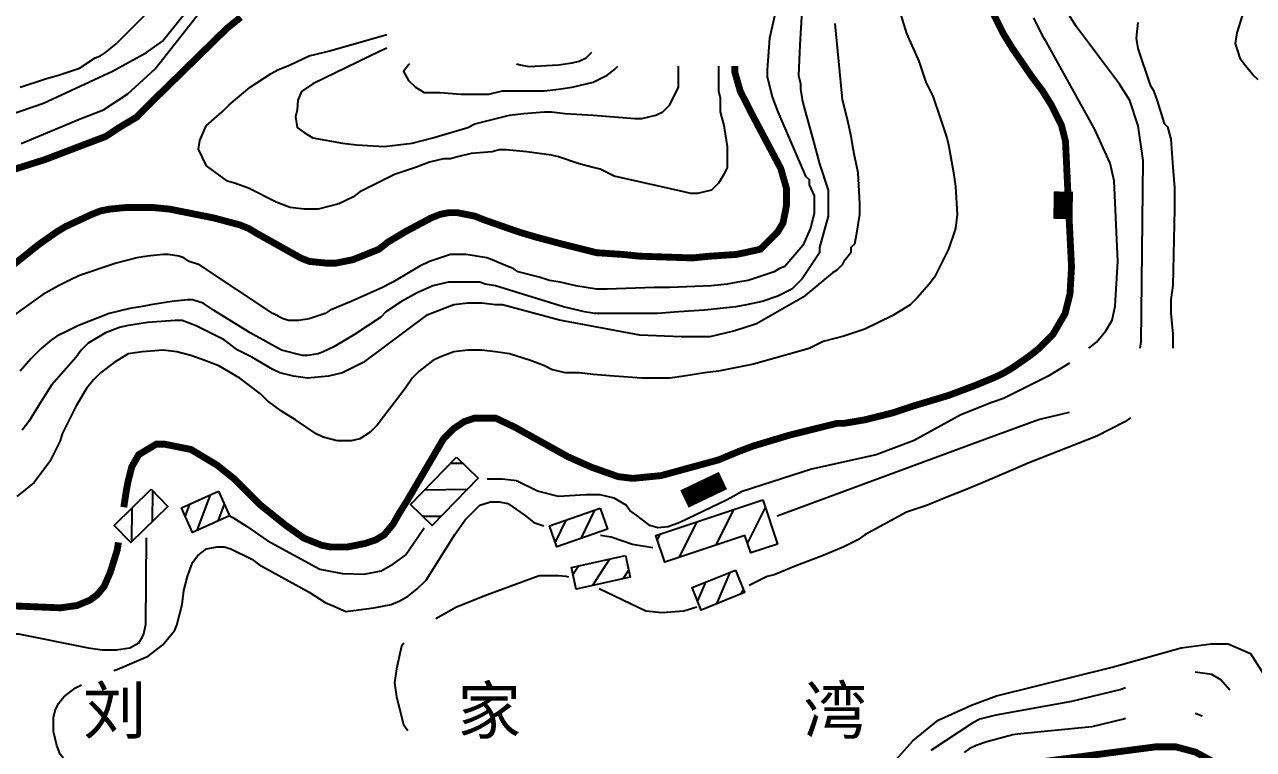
# Model space of a CAD drawing. Extents: x 35515948 to 35520624, y 3302916 to 3308279.
# Drawn here: x 35517729.2 to 35518177.3, y 3303747 to 3304011.4 of the extents above; entities that cross this region are included whole.
import ezdxf

# ---------------------------------------------------------------- set-up
doc = ezdxf.new("R2010")
doc.units = 0
doc.header["$LTSCALE"] = 10000
doc.header["$MEASUREMENT"] = 0
doc.layers.get('0').update_dxf_attribs({"linetype": 'CONTINUOUS'})
for name, color, linetype in [('2111', 7, 'CONTINUOUS'), ('2112', 7, 'CONTINUOUS'), ('2113', 7, 'CONTINUOUS'), ('HY_DX_DGXZ', 3, 'CONTINUOUS')]:
    doc.layers.add(name, color=color, linetype=linetype)
doc.styles.add('仿宋体', font='')
doc.styles.get('仿宋体').set_extended_font_data('文鼎CS仿宋体')

# ---------------------------------------------------------------- blocks, each defined once
blk = doc.blocks.new('401')
at = {"const_width": 0.7}
blk.add_lwpolyline([(-0.5, 0), (0.5, 0)], dxfattribs=at)

msp = doc.modelspace()

# ---------------------------------------------------------------- linework, layer by layer
at = {"layer": '2112', "linetype": 'Continuous', "ltscale": 0.005, "const_width": 7, "flags": 128}
msp.add_lwpolyline([(35517969.84, 3303838.32), (35517983.89, 3303845.04)], dxfattribs=at)
at = {"layer": '2113', "linetype": 'Continuous', "ltscale": 0.005}
for p, q in [((35517889, 3303851.32), (35517884.45, 3303851.26)), ((35517890.59, 3303841.73), (35517874.98, 3303841.51)), ((35517775.93, 3303830.23), (35517776.04, 3303841.13)), ((35517796.96, 3303839.83), (35517792.03, 3303826.77)), ((35517768.32, 3303822.76), (35517768.44, 3303835.09)), ((35517789.35, 3303836.39), (35517787.75, 3303832.17)), ((35517802.01, 3303836.48), (35517799.64, 3303830.21)), ((35517937.06, 3303834.22), (35517932.07, 3303823.91)), ((35517981.4, 3303821.48), (35517987.88, 3303834.5)), ((35517992.89, 3303822.13), (35517999.37, 3303835.16)), ((35517881.11, 3303831.99), (35517874.51, 3303831.89)), ((35517926.6, 3303830.58), (35517922.74, 3303822.6)), ((35517967.99, 3303816.98), (35517974.47, 3303830)), ((35517960.01, 3303823.38), (35517961.06, 3303825.5)), ((35517942.48, 3303816.42), (35517936.33, 3303806.81)), ((35517931.31, 3303813.97), (35517929.21, 3303810.69)), ((35517949.53, 3303812.44), (35517947.5, 3303809.26)), ((35517986.44, 3303811.54), (35517981.57, 3303800.07)), ((35517977.56, 3303807.95), (35517974.67, 3303801.16)), ((35517991.21, 3303805.43), (35517990.46, 3303803.66))]:
    msp.add_line(p, q, dxfattribs=at)
for points in [[(35517886.7, 3303853.57), (35517894.61, 3303845.87), (35517877.86, 3303828.64), (35517869.94, 3303836.34)], [(35517775.33, 3303841.85), (35517781.44, 3303835.63), (35517767.98, 3303822.43), (35517761.88, 3303828.66)], [(35517799.9, 3303841.15), (35517803.96, 3303832.16), (35517790.51, 3303826.08), (35517786.44, 3303835.08)], [(35517998.41, 3303838.03), (35518003.82, 3303821.9), (35517994.07, 3303818.63), (35517991.93, 3303825.01), (35517962.75, 3303815.22), (35517959.48, 3303824.97)], [(35517939.17, 3303834.95), (35517941.83, 3303827.3), (35517923.34, 3303820.88), (35517920.68, 3303828.53)], [(35517948.37, 3303817.72), (35517950.1, 3303809.83), (35517930.35, 3303805.49), (35517928.62, 3303813.38)], [(35517988.43, 3303812.34), (35517991.72, 3303804.17), (35517976.01, 3303797.83), (35517972.72, 3303806)]]:
    msp.add_lwpolyline(points, close=True, dxfattribs=at)
at = {"layer": 'HY_DX_DGXZ', "linetype": 'Continuous', "ltscale": 0.005}
for points, elevation in [([(35518135.99, 3303893.29), (35518136.38, 3303895.53), (35518137.08, 3303961.72), (35518135.27, 3303974.46), (35518132.28, 3303983.69), (35518128.53, 3303989.62), (35518112.82, 3304010.55), (35518110.48, 3304014.21), (35518108.66, 3304019.24), (35518107.96, 3304023.39), (35518108.4, 3304029.63), (35518110.23, 3304034.66), (35518113.53, 3304039.24), (35518119.12, 3304043.86), (35518127.4, 3304050.14), (35518136.21, 3304058.42), (35518142.4, 3304063.22), (35518145.38, 3304064.8), (35518150.46, 3304066.07), (35518158.08, 3304066.07), (35518160.62, 3304065.44), (35518165.7, 3304064.8), (35518173.32, 3304063.53), (35518178.4, 3304062.9)], 415), ([(35518005.34, 3304026.17), (35518000.93, 3304006.42), (35518000.07, 3303994.82), (35518000.07, 3303992.28), (35518001.98, 3303984.66), (35518003.88, 3303979.58), (35518014.04, 3303956.08), (35518015.31, 3303954.81), (35518015.31, 3303952.91), (35518017.21, 3303948.92), (35518017.21, 3303942.51), (35518015.82, 3303937.05), (35518013.05, 3303930.82), (35518006.42, 3303923.06), (35518004.52, 3303922.43), (35518002.61, 3303921.16), (35517993.09, 3303917.98), (35517989.27, 3303917.35), (35517985.47, 3303916.71), (35517979.75, 3303916.08), (35517964.51, 3303915.44), (35517962.6, 3303915.44), (35517958.8, 3303915.44), (35517941.65, 3303914.81), (35517937.84, 3303914.81), (35517934.03, 3303915.44), (35517930.22, 3303916.08), (35517924.51, 3303917.35), (35517920.7, 3303917.98), (35517916.88, 3303919.25), (35517909.27, 3303921.16), (35517907.36, 3303922.43), (35517905.45, 3303923.06), (35517899.74, 3303925.6), (35517897.84, 3303926.24), (35517894.02, 3303926.87), (35517890.22, 3303927.51), (35517884.5, 3303927.51), (35517876.88, 3303924.97), (35517873.07, 3303923.06), (35517863.55, 3303917.35), (35517859.73, 3303915.44), (35517854.02, 3303912.9), (35517848.3, 3303910.36), (35517840.69, 3303907.19), (35517838.78, 3303905.92), (35517833.06, 3303904.01), (35517829.26, 3303903.38), (35517825.45, 3303903.38), (35517823.54, 3303904.01), (35517819.73, 3303905.92), (35517793.06, 3303923.7), (35517789.25, 3303924.97), (35517787.34, 3303926.24), (35517785.44, 3303926.87), (35517781.63, 3303927.51), (35517779.73, 3303927.51), (35517774.01, 3303926.87), (35517770.2, 3303926.24), (35517762.58, 3303924.33), (35517749.24, 3303919.89), (35517745.44, 3303917.98), (35517741.62, 3303916.08), (35517735.91, 3303912.9), (35517722.58, 3303903.38)], 445), ([(35518179.03, 3303991.14), (35518177.13, 3303993.05), (35518173.95, 3303996.86), (35518172.68, 3303998.76), (35518170.78, 3304004.48), (35518171.41, 3304008.29), (35518174.59, 3304018.45), (35518176.49, 3304020.99), (35518178.4, 3304022.89)], 405), ([(35518047.7, 3304018.31), (35518050.87, 3304008.15), (35518055.31, 3303997.99), (35518057.85, 3303990.37), (35518060.4, 3303985.29), (35518062.94, 3303977.67), (35518065.48, 3303970.05), (35518066.11, 3303967.51), (35518068.02, 3303957.35), (35518068.65, 3303952.27), (35518069.28, 3303942.11), (35518068.65, 3303937.03), (35518066.11, 3303929.41), (35518063.57, 3303924.33), (35518061.03, 3303919.25), (35518059.12, 3303916.71), (35518054.68, 3303911.63), (35518052.14, 3303909.09), (35518045.79, 3303905.28), (35518035.63, 3303900.2), (35518028.01, 3303897.66), (35518020.39, 3303895.76), (35518015.31, 3303893.22), (35517994.99, 3303887.5), (35517982.29, 3303884.96), (35517977.21, 3303884.33), (35517969.59, 3303883.06), (35517964.51, 3303882.42), (35517954.35, 3303882.42), (35517944.19, 3303883.06), (35517936.57, 3303883.69), (35517931.49, 3303884.33), (35517926.41, 3303884.33), (35517921.33, 3303885.6), (35517918.79, 3303886.87), (35517913.71, 3303888.77), (35517906.09, 3303891.31), (35517901.01, 3303891.95), (35517895.93, 3303892.58), (35517890.85, 3303892.58), (35517885.77, 3303891.95), (35517880.69, 3303890.04), (35517878.15, 3303888.77), (35517873.07, 3303884.96), (35517870.53, 3303882.42), (35517867.99, 3303878.61), (35517866.09, 3303876.07), (35517859.73, 3303867.82), (35517857.83, 3303865.28), (35517855.29, 3303862.74), (35517851.48, 3303860.2), (35517848.3, 3303859.56), (35517843.23, 3303859.56), (35517838.15, 3303860.83), (35517835.6, 3303862.1), (35517827.98, 3303867.18), (35517822.91, 3303870.36), (35517817.83, 3303874.17), (35517815.28, 3303876.71), (35517807.66, 3303882.42), (35517800.05, 3303886.87), (35517794.97, 3303888.77), (35517789.88, 3303890.68), (35517784.8, 3303891.95), (35517779.73, 3303892.58), (35517772.1, 3303891.95), (35517767.02, 3303891.31), (35517761.95, 3303888.14), (35517756.87, 3303884.33), (35517754.33, 3303881.79), (35517751.78, 3303878.61), (35517747.98, 3303872.26), (35517742.9, 3303862.1), (35517742.26, 3303859.56), (35517738.45, 3303851.94), (35517732.73, 3303844.32), (35517726.38, 3303839.24)], 430), ([(35517727.66, 3303988.47), (35517737.18, 3303991.64), (35517741.62, 3303992.91), (35517749.24, 3303995.45), (35517754.96, 3303999.26), (35517756.87, 3303999.9), (35517758.77, 3304001.17), (35517762.58, 3304004.34), (35517777.82, 3304019.58)], 435), ([(35518012.62, 3304016.29), (35518011.92, 3304003.91), (35518011.49, 3303992.74), (35518012.13, 3303989.74), (35518012.13, 3303987.83), (35518012.77, 3303984.02), (35518013.41, 3303981.48), (35518016.58, 3303970.05), (35518019.12, 3303960.53), (35518022.3, 3303951), (35518022.3, 3303945.29), (35518022.3, 3303941.48), (35518019.12, 3303930.05), (35518019.12, 3303928.14), (35518012.77, 3303918.62), (35518008.96, 3303914.81), (35518003.88, 3303912.27), (35517998.16, 3303910.36), (35517992.45, 3303909.09), (35517988.64, 3303908.46), (35517982.92, 3303907.82), (35517977.21, 3303907.19), (35517967.69, 3303906.55), (35517960.06, 3303905.92), (35517941.02, 3303905.92), (35517937.2, 3303905.92), (35517933.4, 3303906.55), (35517925.77, 3303908.46), (35517901.01, 3303916.08), (35517897.2, 3303916.71), (35517895.3, 3303917.35), (35517883.87, 3303917.35), (35517878.15, 3303916.08), (35517872.44, 3303913.54), (35517866.72, 3303910.36), (35517861.01, 3303906.55), (35517859.1, 3303904.65), (35517849.58, 3303898.3), (35517841.95, 3303893.85), (35517838.15, 3303891.95), (35517836.24, 3303891.31), (35517832.43, 3303890.68), (35517830.52, 3303890.68), (35517822.91, 3303892.58), (35517817.19, 3303895.76), (35517811.48, 3303898.93), (35517798.14, 3303907.19), (35517794.33, 3303909.73), (35517790.52, 3303911), (35517788.62, 3303911), (35517782.9, 3303910.36), (35517779.09, 3303909.73), (35517775.28, 3303909.09), (35517771.47, 3303908.46), (35517767.66, 3303907.82), (35517760.04, 3303905.92), (35517748.61, 3303901.47), (35517744.8, 3303899.57), (35517740.99, 3303897.66), (35517739.09, 3303896.39), (35517735.27, 3303893.22), (35517731.47, 3303889.41), (35517727.66, 3303884.96)], 440), ([(35517694.18, 3303968.28), (35517736.09, 3303982.63), (35517761.31, 3303994.4), (35517773.72, 3304001.19), (35517779.55, 3304005.32), (35517787.39, 3304015.18)], 440), ([(35518024.74, 3304011.7), (35518027.38, 3303984.02), (35518029.28, 3303976.4), (35518030.55, 3303970.69), (35518031.19, 3303966.88), (35518031.82, 3303963.07), (35518033.09, 3303957.35), (35518033.73, 3303945.92), (35518033.73, 3303942.11), (35518033.09, 3303938.3), (35518032.45, 3303934.49), (35518031.82, 3303931.32), (35518030.55, 3303930.05), (35518030.55, 3303928.14), (35518028.01, 3303924.97), (35518027.38, 3303923.7), (35518025.47, 3303921.79), (35518023.87, 3303920.81), (35518013.15, 3303911.99), (35517996.13, 3303902.22), (35517988.25, 3303899.7), (35517979.1, 3303897.5), (35517968.7, 3303897.5), (35517953.57, 3303898.13), (35517924.25, 3303903.48), (35517903.55, 3303909.09), (35517901.01, 3303909.09), (35517895.93, 3303909.73), (35517890.85, 3303909.73), (35517885.77, 3303909.09), (35517875.61, 3303905.28), (35517852.75, 3303888.14), (35517845.13, 3303884.33), (35517840.05, 3303883.06), (35517832.43, 3303882.42), (35517827.35, 3303883.06), (35517822.27, 3303884.33), (35517819.73, 3303885.6), (35517812.11, 3303890.04), (35517807.03, 3303892.58), (35517801.95, 3303896.39), (35517791.79, 3303901.47), (35517786.71, 3303903.38), (35517784.17, 3303903.38), (35517774.01, 3303902.74), (35517766.39, 3303901.47), (35517763.85, 3303900.84), (35517758.77, 3303898.93), (35517752.42, 3303895.12), (35517749.88, 3303892.58), (35517747.98, 3303890.04), (35517739.09, 3303879.88), (35517735.91, 3303874.8), (35517732.73, 3303869.72), (35517730.83, 3303866.55), (35517728.29, 3303863.37)], 435), ([(35518117.28, 3303893.29), (35518120.08, 3303895.53), (35518123.48, 3303899.63), (35518125.83, 3303903.56), (35518126.96, 3303908.7), (35518127.84, 3303925.09), (35518126.53, 3303954.39), (35518125.16, 3303960.86), (35518119.35, 3303973.27), (35518101.83, 3304004.88), (35518101.03, 3304006.25), (35518099.13, 3304010.06), (35518097.23, 3304013.87)], 420), ([(35518135.22, 3304012.1), (35518134.58, 3304006.38), (35518135.22, 3304002.57), (35518139.66, 3303989.24), (35518140.93, 3303987.33), (35518142.2, 3303983.52), (35518144.74, 3303975.27), (35518146.01, 3303974), (35518147.28, 3303969.55), (35518147.92, 3303959.39), (35518148.55, 3303951.77), (35518148.55, 3303944.15), (35518147.92, 3303916.21), (35518147.28, 3303911.13), (35518147.28, 3303906.05), (35518147.92, 3303898.43), (35518147.92, 3303893.29)], 410), ([(35518003.69, 3303832.15), (35518075.69, 3303858.75), (35518099.02, 3303867.26), (35518110.31, 3303869.99)], 415), ([(35518132.53, 3303867.92), (35518130.45, 3303866.41), (35518120.25, 3303861.18), (35518095.16, 3303851.34), (35518088.97, 3303848.77), (35518078.81, 3303844.32), (35518071.19, 3303841.15), (35518066.11, 3303839.24), (35518058.49, 3303836.07), (35518050.87, 3303833.53), (35518035.63, 3303825.27), (35518033.09, 3303823.37), (35518028.01, 3303820.83), (35518020.39, 3303817.65), (35518015.31, 3303815.75), (35518010.23, 3303813.84), (35518002.61, 3303810.67), (35518000.07, 3303810.03), (35517993.5, 3303806.75)], 410), ([(35517761.77, 3303775.72), (35517763.26, 3303776.25), (35517774.29, 3303780.98), (35517779.65, 3303785.07), (35517784.07, 3303790.43), (35517784.8, 3303792.25), (35517786.71, 3303799.87), (35517787.34, 3303804.95), (35517788.62, 3303810.03), (35517790.52, 3303815.11), (35517792.42, 3303817.65), (35517795.6, 3303820.19), (35517799.41, 3303820.83), (35517801.95, 3303820.83), (35517804.49, 3303820.19), (35517812.11, 3303816.38), (35517814.65, 3303814.48), (35517833.01, 3303804.38), (35517838.78, 3303800.51), (35517841.95, 3303799.24), (35517846.4, 3303797.33), (35517856.56, 3303798.6), (35517862.91, 3303799.87), (35517866.09, 3303801.14), (35517869.26, 3303803.05), (35517872.44, 3303805.59), (35517875.7, 3303808.67), (35517886.1, 3303825.36), (35517889.88, 3303830.72), (35517895.3, 3303836.07), (35517899.1, 3303837.34), (35517902.28, 3303837.34), (35517905.45, 3303836.7), (35517911.8, 3303832.26), (35517914.98, 3303829.72), (35517918.63, 3303828.52)], 415), ([(35517803.57, 3303832.4), (35517805.12, 3303831.62), (35517810.2, 3303828.45), (35517817.69, 3303823.16), (35517836.92, 3303812.76), (35517845.12, 3303811.19), (35517853, 3303810.87), (35517859.3, 3303812.13), (35517863.72, 3303814.65), (35517868.13, 3303817.8), (35517871.28, 3303822.48), (35517875, 3303827.82)], 420), ([(35517768.62, 3303702.54), (35517696.42, 3303747.9), (35517690.19, 3303751.61), (35517687.65, 3303754.15), (35517685.74, 3303756.69), (35517683.2, 3303761.77), (35517682.57, 3303764.31), (35517681.94, 3303770.03), (35517683.84, 3303773.2), (35517686.38, 3303776.38), (35517694, 3303782.09), (35517696.54, 3303782.73), (35517701.62, 3303784.63), (35517716.86, 3303789.08), (35517727.02, 3303789.08), (35517752.42, 3303784), (35517757.5, 3303783.36), (35517762.58, 3303783.36), (35517767.66, 3303784), (35517770.84, 3303785.9), (35517772.1, 3303787.81), (35517772.74, 3303789.08), (35517773.43, 3303792.69), (35517773.68, 3303824.12)], 420), ([(35517939.23, 3303825.18), (35517943.16, 3303824.47), (35517950.96, 3303821.79), (35517958.32, 3303820.66), (35517958.37, 3303820.67)], 415), ([(35517927.69, 3303809.76), (35517926.71, 3303810.1), (35517923.94, 3303810.27), (35517916.84, 3303810.27), (35517898.08, 3303803.31), (35517886.73, 3303798.9), (35517879.21, 3303794.64)], 410), ([(35517974.32, 3303798.83), (35517969.58, 3303797.45), (35517961.78, 3303796.76), (35517955.81, 3303797.45), (35517938.76, 3303805.5)], 410), ([(35517867.58, 3303785.71), (35517866.72, 3303784.63), (35517864.81, 3303776.38), (35517864.18, 3303771.3), (35517864.81, 3303766.22), (35517867.35, 3303756.06), (35517869.02, 3303753.84)], 410), ([(35518043.1, 3303738.83), (35518053.15, 3303750.08), (35518062.33, 3303757.62), (35518074.54, 3303763.07), (35518083.7, 3303766.57), (35518125.83, 3303776.94), (35518150.94, 3303784.09), (35518161.95, 3303785.46), (35518168.11, 3303785.46), (35518176.23, 3303782.01), (35518215.23, 3303720.53)], 410), ([(35518168.76, 3303768.58), (35518165.41, 3303772.4), (35518162.23, 3303774.36), (35518156.04, 3303775.16)], 415), ([(35517797.2, 3303644.85), (35517794.47, 3303648.68), (35517791.95, 3303652.14), (35517789.43, 3303661.59), (35517787.22, 3303691.83), (35517783.75, 3303705.38), (35517778.71, 3303712.62), (35517774.29, 3303717.35), (35517754.43, 3303733.41), (35517749.24, 3303737.64), (35517746.7, 3303739.55), (35517742.26, 3303745.26), (35517740.99, 3303748.44), (35517739.72, 3303753.52), (35517739.72, 3303758.6), (35517740.35, 3303761.14), (35517741.62, 3303763.68), (35517743.53, 3303766.22), (35517747.79, 3303769.48), (35517750.04, 3303770.58)], 415), ([(35518130.75, 3303769.41), (35518129.06, 3303768.83), (35518111.01, 3303764.47), (35518083.36, 3303759.42), (35518077.54, 3303757.96), (35518075, 3303756.69), (35518059.76, 3303746.53)], 415), ([(35518130.75, 3303758.22), (35518129.93, 3303758.02), (35518118.42, 3303755.23), (35518091.3, 3303752.53), (35518089.6, 3303752.25), (35518080.08, 3303749.71), (35518076.27, 3303748.44), (35518073.73, 3303747.17), (35518071.83, 3303745.9)], 420), ([(35518158.67, 3303759.08), (35518156.04, 3303760.07)], 420)]:
    msp.add_lwpolyline(points, dxfattribs=dict(at, elevation=elevation))
at = {"layer": 'HY_DX_DGXZ', "linetype": 'Continuous', "ltscale": 0.005, "const_width": 2.5, "elevation": 425}
for points in [[(35517765.4, 3303835.32), (35517766.39, 3303841.78), (35517767.02, 3303844.96), (35517768.3, 3303850.04), (35517770.84, 3303854.48), (35517777.19, 3303858.29), (35517780.36, 3303858.29), (35517789.88, 3303856.39), (35517799.41, 3303850.67), (35517805.76, 3303845.59), (35517815.28, 3303836.07), (35517824.81, 3303828.45), (35517831.16, 3303824), (35517837.51, 3303821.46), (35517840.69, 3303820.83), (35517847.03, 3303820.83), (35517853.38, 3303822.1), (35517857.2, 3303823.37), (35517860.37, 3303825.27), (35517863.55, 3303829.08), (35517866.09, 3303833.53), (35517868.69, 3303837.63), (35517881.96, 3303860.2), (35517885.77, 3303864.01), (35517889.58, 3303866.55), (35517893.39, 3303867.82), (35517901.01, 3303867.82), (35517908.17, 3303864.42), (35517927.4, 3303853.71), (35517935.91, 3303849.93), (35517945.69, 3303846.47), (35517951.05, 3303845.84), (35517961.34, 3303846.85), (35517982.29, 3303852.58), (35517989.91, 3303855.75), (35517994.99, 3303857.66), (35518007.69, 3303861.47), (35518025.47, 3303865.91), (35518028.01, 3303865.91), (35518035.63, 3303867.18), (35518045.79, 3303869.72), (35518053.41, 3303872.26), (35518066.11, 3303876.07), (35518071.19, 3303877.98), (35518076.27, 3303879.88), (35518083.89, 3303883.06), (35518086.43, 3303884.33), (35518089.6, 3303886.23), (35518095.95, 3303890.68), (35518099.13, 3303893.22), (35518104.21, 3303898.3), (35518108.66, 3303905.92), (35518110.45, 3303913.09), (35518111.01, 3303923), (35518109.87, 3303946.02), (35518108.81, 3303968.78), (35518107.38, 3303974.5), (35518106.12, 3303977.04), (35518103.58, 3303982.12), (35518100.4, 3303987.2), (35518096.59, 3303992.28), (35518089.6, 3304002.44), (35518086.43, 3304007.52), (35518082.62, 3304015.14)], [(35517665.22, 3303763.91), (35517666.55, 3303766.92), (35517673.23, 3303774.24), (35517683.94, 3303786.32), (35517694.85, 3303794.17), (35517700.79, 3303797.03), (35517705.77, 3303798.94), (35517713.93, 3303799.79), (35517742.23, 3303798.62), (35517748.38, 3303799.47), (35517753.15, 3303801.48), (35517755.7, 3303803.39), (35517758.24, 3303806.46), (35517760.47, 3303811.55), (35517763.01, 3303819.71), (35517763.44, 3303822.5)], [(35518163.41, 3303742.06), (35518156.26, 3303745.98), (35518149.11, 3303747.9), (35518141.53, 3303747.9), (35518096.94, 3303742.04)]]:
    msp.add_lwpolyline(points, dxfattribs=at)
at = {"layer": 'HY_DX_DGXZ', "linetype": 'Continuous', "ltscale": 0.005, "const_width": 2.5, "elevation": 450, "flags": 128}
for points in [[(35517808.02, 3304014.02), (35517802.97, 3304009.92), (35517773.34, 3303980.94), (35517770.2, 3303977.67), (35517763.85, 3303973.86), (35517758.83, 3303970.55), (35517736.45, 3303962.04), (35517717.54, 3303956.05)], [(35517721.94, 3303921.16), (35517734.64, 3303931.32), (35517740.99, 3303935.76), (35517744.16, 3303937.67), (35517753.69, 3303942.11), (35517756.87, 3303943.38), (35517760.04, 3303944.02), (35517766.39, 3303944.65), (35517775.91, 3303944.65), (35517782.27, 3303944.02), (35517798.14, 3303940.84), (35517807.66, 3303938.3), (35517810.84, 3303937.03), (35517814.02, 3303935.13), (35517829.89, 3303926.24), (35517833.06, 3303924.97), (35517839.41, 3303924.33), (35517842.59, 3303924.33), (35517848.94, 3303925.6), (35517855.29, 3303928.14), (35517858.47, 3303929.41), (35517861.64, 3303931.95), (35517867.99, 3303935.76), (35517877.52, 3303940.84), (35517880.69, 3303942.11), (35517883.87, 3303942.75), (35517887.04, 3303942.75), (35517893.39, 3303941.48), (35517896.56, 3303940.21), (35517909.27, 3303935.76), (35517915.62, 3303933.86), (35517925.14, 3303931.32), (35517937.84, 3303928.14), (35517947.37, 3303927.51), (35517953.72, 3303926.87), (35517972.77, 3303926.24), (35517979.12, 3303926.87), (35517988.64, 3303927.51), (35517991.81, 3303928.14), (35517997.53, 3303929.41), (35518003.88, 3303935.76), (35518005.78, 3303938.94), (35518007.05, 3303945.29), (35518007.05, 3303951.64), (35518004.97, 3303958.88), (35517993.62, 3303980.3), (35517990.15, 3303987.23), (35517988.26, 3303993.85), (35517988.26, 3303996.23)]]:
    msp.add_lwpolyline(points, dxfattribs=at)
at = {"layer": 'HY_DX_DGXZ', "linetype": 'Continuous', "ltscale": 0.005, "flags": 128}
for points, elevation in [([(35517727.92, 3303968.01), (35517749.55, 3303977.02), (35517758.03, 3303980.3), (35517766.93, 3303986.03), (35517776.79, 3303995.25), (35517792.16, 3304014.65)], 445), ([(35517795.42, 3303974.38), (35517801.31, 3303979.58), (35517803.85, 3303982.12), (35517811.48, 3303988.47), (35517819.09, 3303993.55), (35517821.63, 3303994.82), (35517826.08, 3303996.72), (35517833.06, 3303999.9), (35517835.6, 3304000.53), (35517840.54, 3304001.83), (35517861.38, 3304007.7)], 455), ([(35517861.38, 3304002.72), (35517858.9, 3304001.66), (35517834.39, 3303989.71), (35517830.24, 3303986.94), (35517828.85, 3303983.73), (35517828.62, 3303980.21), (35517827.98, 3303977.67), (35517828.62, 3303973.86), (35517831.16, 3303971.96), (35517834.34, 3303970.05), (35517845.13, 3303968.15), (35517850.21, 3303967.51), (35517860.37, 3303966.88), (35517865.45, 3303967.51), (35517870.53, 3303968.15), (35517878.15, 3303970.05), (35517890.85, 3303973.86), (35517893.39, 3303975.13), (35517906.09, 3303978.31), (35517911.17, 3303978.94), (35517918.79, 3303979.58), (35517921.33, 3303979.58), (35517926.41, 3303978.94), (35517936.57, 3303978.31), (35517944.19, 3303977.67), (35517951.81, 3303977.04), (35517954.35, 3303977.04), (35517959.43, 3303978.31), (35517961.97, 3303979.58), (35517964.51, 3303982.12), (35517967.69, 3303988.47), (35517967.69, 3303993.55), (35517967.69, 3303996.09), (35517967.68, 3303996.23)], 460), ([(35517908.64, 3303997.04), (35517909.9, 3303996.72), (35517913.08, 3303996.09), (35517923.87, 3303996.72), (35517928.95, 3303997.36), (35517931.49, 3303997.99), (35517934.03, 3303999.26), (35517936.03, 3304001.26)], 470), ([(35517982.32, 3303996.23), (35517982.29, 3303994.82), (35517982.29, 3303987.2), (35517982.92, 3303984.66), (35517982.92, 3303979.58), (35517984.2, 3303974.5), (35517985.47, 3303966.88), (35517985.47, 3303959.26), (35517984.2, 3303956.72), (35517982.29, 3303953.54), (35517979.75, 3303951), (35517974.67, 3303949.73), (35517972.13, 3303949.73), (35517969.59, 3303950.37), (35517944.19, 3303956.08), (35517939.11, 3303958.62), (35517936.57, 3303959.26), (35517931.49, 3303960.53), (35517923.87, 3303963.07), (35517921.33, 3303963.7), (35517916.88, 3303964.34), (35517912.44, 3303964.97), (35517904.82, 3303965.61), (35517902.28, 3303965.61), (35517899.74, 3303964.97), (35517892.12, 3303964.34), (35517887.04, 3303963.07), (35517884.5, 3303962.43), (35517881.96, 3303962.43), (35517876.88, 3303961.16), (35517871.8, 3303959.26), (35517864.18, 3303956.72), (35517851.48, 3303950.37), (35517848.94, 3303948.46), (35517843.86, 3303945.92), (35517836.24, 3303944.02), (35517831.16, 3303944.02), (35517826.08, 3303944.65), (35517821, 3303946.56), (35517810.84, 3303951.64), (35517805.76, 3303953.54), (35517803.22, 3303954.18), (35517795.6, 3303959.89), (35517792.65, 3303965.89), (35517793.09, 3303969.1), (35517795.42, 3303974.38), (35517795.42, 3303974.38)], 455), ([(35517869.57, 3303997.04), (35517869.26, 3303996.72), (35517867.35, 3303994.18), (35517869.26, 3303991.01), (35517871.8, 3303988.47), (35517874.98, 3303986.56), (35517880.69, 3303986.56), (35517888.31, 3303985.93), (35517898.47, 3303985.93), (35517903.55, 3303987.2), (35517918.79, 3303987.2), (35517923.87, 3303987.83), (35517928.95, 3303988.47), (35517936.57, 3303990.37), (35517941.65, 3303992.91), (35517944.19, 3303994.82), (35517945.6, 3303996.23)], 465), ([(35518110.31, 3303887.81), (35518102.46, 3303883.06), (35518086.16, 3303874.92), (35518081.98, 3303873.53), (35518070.62, 3303868.99), (35518053.62, 3303859.64), (35518039.74, 3303854.44), (35518016.14, 3303849.24), (35517990.88, 3303841.11), (35517985.47, 3303837.97), (35517968.19, 3303829.76), (35517963.86, 3303828.2), (35517960.14, 3303827.76), (35517957.19, 3303828.63), (35517952.45, 3303832.26), (35517949.91, 3303834.16), (35517948.63, 3303836.07), (35517944.19, 3303838.61), (35517939.11, 3303839.88), (35517934.03, 3303839.88), (35517923.87, 3303839.24), (35517916.25, 3303841.15), (35517908.63, 3303844.96), (35517903.55, 3303845.59), (35517897.95, 3303845.59)], 420)]:
    msp.add_lwpolyline(points, dxfattribs=dict(at, elevation=elevation))

# ---------------------------------------------------------------- block references
at = {"layer": '2111', "linetype": 'Continuous', "ltscale": 0.005, "xscale": 10, "yscale": 10, "zscale": 10, "rotation": 88.82978609746255}
msp.add_blockref('401', (35518107.96, 3303945.44), dxfattribs=at)

# ---------------------------------------------------------------- texts
at = {"layer": '2113', "linetype": 'Continuous', "ltscale": 0.005, "style": '仿宋体'}
for s, p in [('刘', (35517750.51, 3303752.72, 3306519.62)), ('家', (35517887.06, 3303752.72, 3306519.62)), ('湾', (35518013.17, 3303752.72, 3306519.62))]:
    msp.add_text(s, height=17, dxfattribs=at).set_placement(p)

doc.saveas('drawing.dxf')
